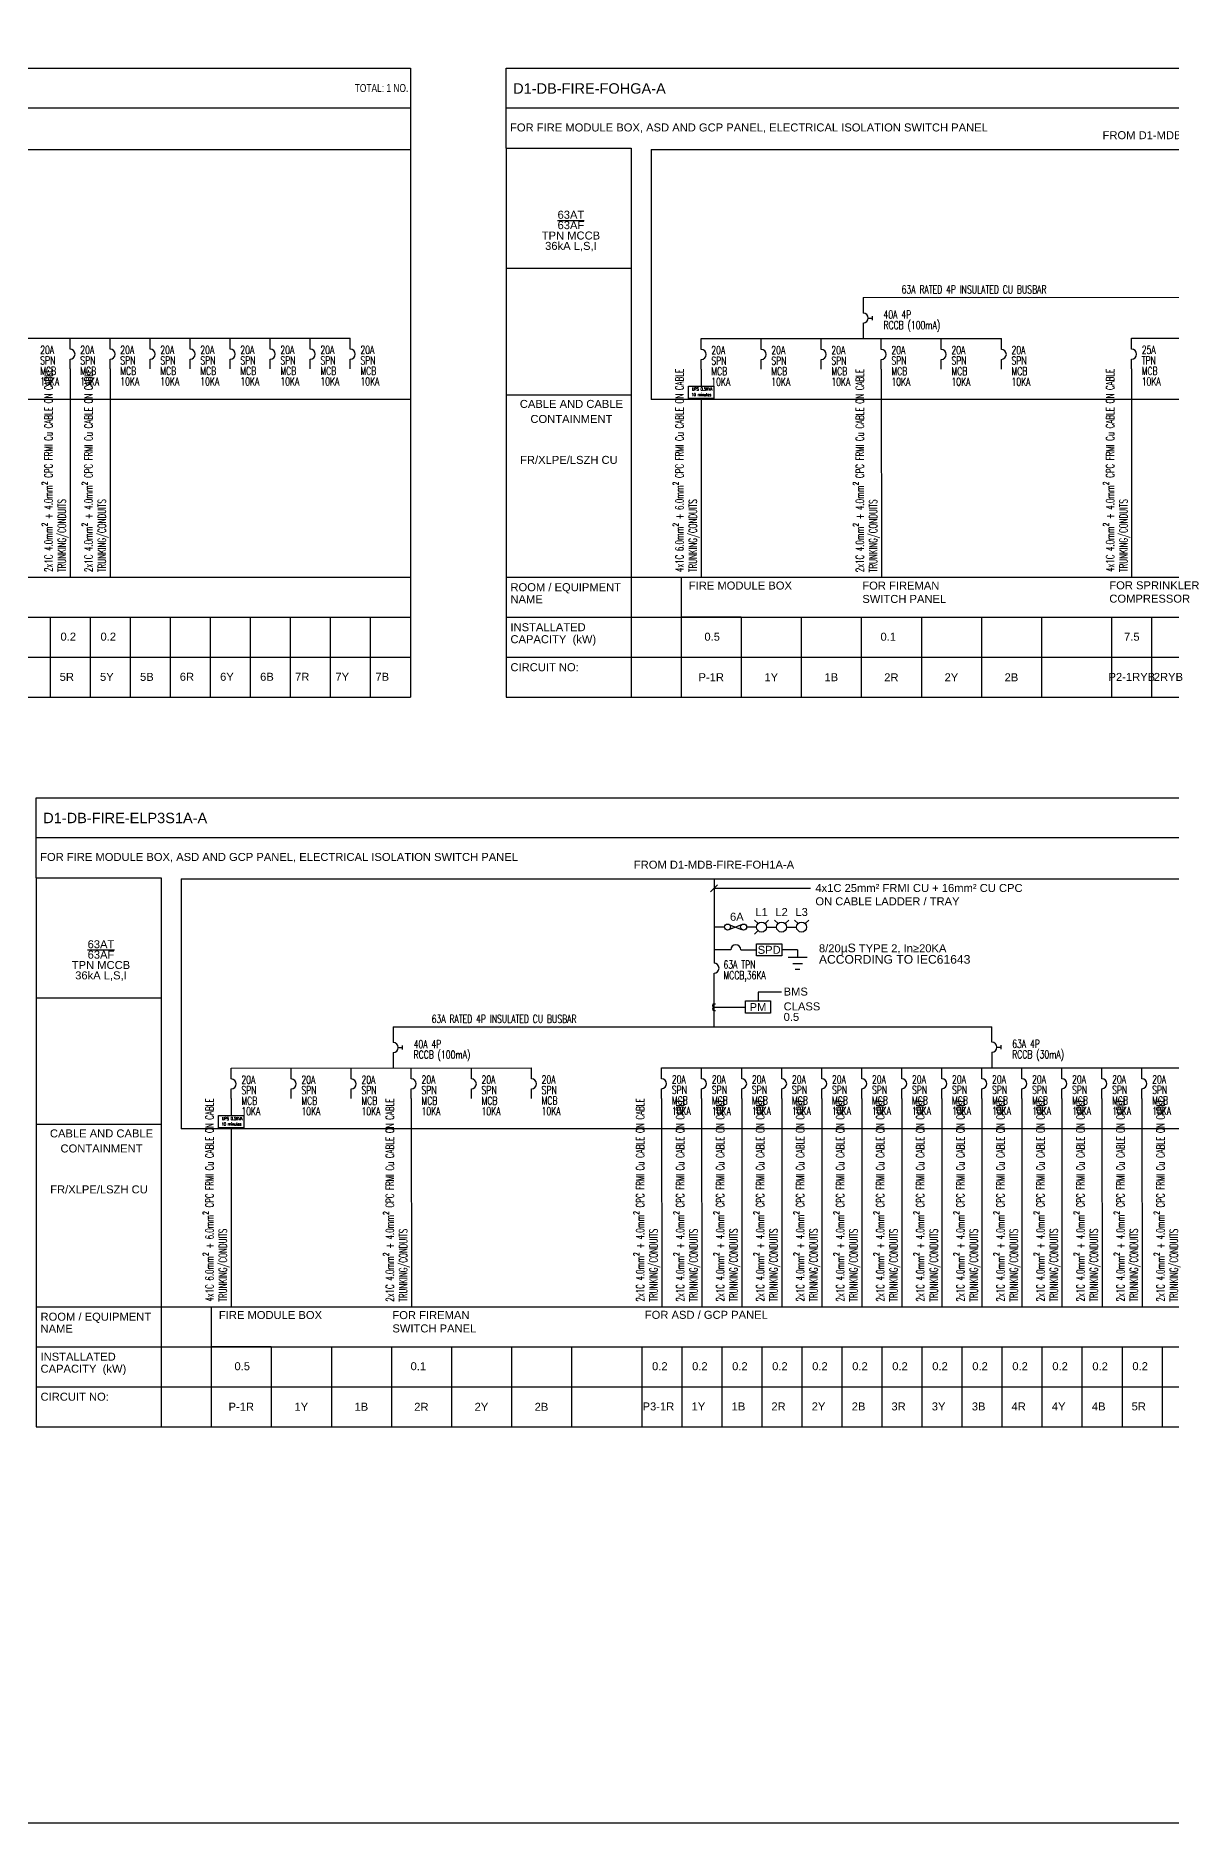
# Model space of a CAD drawing. Header units: inches. Extents: x 155818 to 1515405, y 4999 to 215277.
# Drawn here: x 606019 to 634386, y 134327 to 179011 of the extents above; entities that cross this region are included whole.
import ezdxf
from ezdxf.enums import TextEntityAlignment as Align

# ---------------------------------------------------------------- set-up
doc = ezdxf.new("R2010")
doc.units = ezdxf.units.IN
doc.header["$MEASUREMENT"] = 0
for name, color, linetype in [('-ME-E-Sch DB', 7, 'Continuous'), ('-ME-E-Sch DB_Tx', 7, 'Continuous'), ('-ME-E-Sch Main SLD', 7, 'Continuous'), ('E-_ELEC----_E-', 7, 'Continuous'), ('E_ELEC----_E-', 7, 'Continuous'), ('ELE SHAFT', 1, 'Continuous')]:
    doc.layers.add(name, color=color, linetype=linetype)
doc.styles.add('-ME-Romans', font='romans.shx', dxfattribs={"width": 0.7})
doc.styles.add('-ME_Romans', font='romans.shx', dxfattribs={"width": 0.8})
doc.styles.add('arial', font='arial.ttf')
doc.styles.get("Standard").update_dxf_attribs({"font": 'arial.ttf'})
doc.dimstyles.get("Standard").update_dxf_attribs({"dimtxt": 0.18, "dimasz": 0.18, "dimexe": 0.18, "dimexo": 0.0625, "dimgap": 0.09, "dimtad": 0, "dimtih": 1, "dimtoh": 1, "dimdec": 4, "dimzin": 0, "dimdsep": 46, "dimtxsty": 'Standard', "dimcen": 0.09, "dimadec": 0, "dimazin": 0, "dimtfac": 1, "dimtdec": 4, "dimtofl": 0, "dimtmove": 0, "dimatfit": 3, "dimfxl": 1, "dimtolj": 1, "dimtzin": 0, "dimarcsym": 0})

# ---------------------------------------------------------------- blocks, each defined once
blk = doc.blocks.new('ELEC0302')
at = {"layer": 'E_ELEC----_E-'}
blk.add_arc((0, 0), 250, 270, 90, dxfattribs=at)
blk = doc.blocks.new('ELEC0303')
at = {"layer": 'E_ELEC----_E-'}
for p, q in [((250, 0), (450, 0)), ((450, 100), (450, -100))]:
    blk.add_line(p, q, dxfattribs=at)
blk.add_arc((0, 0), 250, 270, 90, dxfattribs=at)
blk = doc.blocks.new('COIL_1')
at = {"ltscale": 0.5}
for p, q in [((0, 2.5), (1.2, 2.5)), ((0, -2.5), (1.2, -2.5))]:
    blk.add_line(p, q, dxfattribs=at)
for centre in [(0, 1.3), (0, -1.3)]:
    blk.add_arc(centre, 1.26, 90, 270, dxfattribs=at)
blk = doc.blocks.new('ELEC0327')
for p, q in [((151, 57), (-151, -57)), ((-151, 57), (151, -57))]:
    blk.add_line(p, q)
for centre in [(-200, 0), (200, 0)]:
    blk.add_circle(centre, 75)

msp = doc.modelspace()

# ---------------------------------------------------------------- linework, layer by layer
at = {"layer": '-ME-E-Sch DB', "color": 1}
for p, q in [((582872, 176170), (615377, 176170)), ((617768, 176200), (620892, 176200)), ((617768, 176200), (617768, 162476)), ((620892, 176200), (620893, 162476)), ((621392, 176169), (642897, 176171)), ((621392, 176169), (621392, 169922)), ((617768, 173200), (620892, 173200)), ((626689, 172470), (637395, 172476)), ((626689, 172469), (626689, 172079)), ((594875, 171448), (613875, 171448)), ((622642, 171440), (630142, 171444)), ((633395, 171176), (633395, 171447)), ((633395, 171447), (641395, 171447)), ((606875, 170685), (606875, 170927)), ((607875, 170685), (607875, 170927)), ((608875, 170685), (608875, 170927)), ((609875, 170685), (609875, 170927)), ((610875, 170685), (610875, 170927)), ((611875, 170685), (611875, 170927)), ((612875, 170685), (612875, 170927)), ((613875, 170685), (613875, 170927)), ((622642, 170678), (622642, 170919)), ((624142, 170678), (624142, 170919)), ((625642, 170678), (625642, 170919)), ((627142, 170679), (627142, 170920)), ((628642, 170679), (628642, 170920)), ((630142, 170680), (630142, 170921)), ((633395, 170684), (633395, 170926)), ((606875, 170685), (606877, 165485)), ((607875, 170685), (607877, 165485)), ((622642, 170678), (622642, 170255)), ((627142, 170679), (627144, 165478)), ((633395, 170684), (633397, 165484)), ((615377, 169920), (582872, 169923)), ((617778, 170038), (620898, 170038)), ((642897, 169921), (621392, 169922)), ((622642, 169943), (622644, 165477)), ((579258, 165477), (615377, 165476)), ((617778, 165476), (642897, 165477)), ((622144, 165476), (622144, 162476)), ((579258, 164477), (615377, 164474)), ((606377, 164477), (606377, 162477)), ((607377, 164477), (607377, 162477)), ((608377, 164477), (608377, 162477)), ((609377, 164477), (609377, 162477)), ((610377, 164477), (610377, 162477)), ((611377, 164478), (611377, 162478)), ((612377, 164478), (612377, 162478)), ((613377, 164479), (613377, 162479)), ((614377, 164479), (614377, 162479)), ((615377, 164480), (615377, 162479)), ((617778, 164476), (642897, 164476)), ((623644, 164476), (623644, 162476)), ((625144, 164476), (625144, 162476)), ((626644, 164476), (626644, 162476)), ((628144, 164476), (628144, 162476)), ((629644, 164476), (629644, 162476)), ((631144, 164476), (631144, 162476)), ((632897, 164476), (632897, 162476)), ((633897, 164476), (633897, 162476)), ((579258, 163477), (615377, 163474)), ((617778, 163476), (642897, 163476)), ((579248, 162477), (615377, 162474)), ((617768, 162476), (642897, 162476)), ((606028, 157964), (609152, 157964)), ((606028, 157964), (606028, 144240)), ((609152, 157964), (609152, 144240)), ((609652, 157933), (645157, 157933)), ((609652, 157933), (609652, 151686)), ((622877, 157611), (623051, 157784)), ((622964, 157934), (622964, 155828)), ((625376, 157698), (622965, 157698)), ((623631, 156161), (624027, 156161)), ((625052, 156161), (624657, 156161)), ((624817, 155976), (625287, 155976)), ((625052, 156161), (625052, 155976)), ((622964, 154233), (622964, 155578)), ((624936, 155818), (625172, 155818)), ((624995, 155678), (625109, 155678)), ((606028, 154964), (609152, 154964)), ((614949, 154235), (629905, 154235)), ((614949, 154233), (614949, 153843)), ((629905, 153850), (629905, 154240)), ((610901, 153204), (618401, 153208)), ((621655, 153211), (643655, 153211)), ((610901, 152442), (610901, 152683)), ((610901, 152442), (610902, 152019)), ((612401, 152442), (612401, 152683)), ((613901, 152442), (613901, 152683)), ((615401, 152443), (615401, 152684)), ((615401, 152443), (615403, 147242)), ((616901, 152443), (616901, 152684)), ((618401, 152444), (618401, 152686)), ((621655, 152448), (621655, 152690)), ((621655, 152448), (621657, 147248)), ((622655, 152448), (622655, 152690)), ((622655, 152448), (622657, 147248)), ((623655, 152448), (623655, 152690)), ((623655, 152448), (623657, 147248)), ((624655, 152448), (624655, 152690)), ((624655, 152448), (624657, 147248)), ((625655, 152448), (625655, 152690)), ((625655, 152448), (625657, 147248)), ((626655, 152448), (626655, 152690)), ((626655, 152448), (626657, 147248)), ((627655, 152448), (627655, 152690)), ((627655, 152448), (627657, 147248)), ((628655, 152448), (628655, 152690)), ((628655, 152448), (628657, 147248)), ((629655, 152448), (629655, 152690)), ((629655, 152448), (629657, 147248)), ((630655, 152448), (630655, 152690)), ((630655, 152448), (630657, 147248)), ((631655, 152448), (631655, 152690)), ((631655, 152448), (631657, 147248)), ((632655, 152448), (632655, 152690)), ((632655, 152448), (632657, 147248)), ((633655, 152448), (633655, 152690)), ((633655, 152448), (633657, 147248)), ((606038, 151802), (609158, 151802)), ((645157, 151683), (609652, 151686)), ((610902, 151707), (610903, 147241)), ((606038, 147240), (645157, 147238)), ((610403, 147240), (610403, 144240)), ((606038, 146240), (645157, 146237)), ((611903, 146240), (611903, 144240)), ((613403, 146240), (613403, 144240)), ((614903, 146240), (614903, 144240)), ((616403, 146240), (616403, 144240)), ((617903, 146240), (617903, 144240)), ((619403, 146240), (619403, 144240)), ((621157, 146240), (621157, 144240)), ((622157, 146240), (622157, 144240)), ((623157, 146240), (623157, 144240)), ((624157, 146240), (624157, 144240)), ((625157, 146240), (625157, 144240)), ((626157, 146240), (626157, 144240)), ((627157, 146240), (627157, 144240)), ((628157, 146240), (628157, 144240)), ((629157, 146240), (629157, 144240)), ((630157, 146240), (630157, 144240)), ((631157, 146240), (631157, 144240)), ((632157, 146240), (632157, 144240)), ((633157, 146240), (633157, 144240)), ((634157, 146240), (634157, 144240)), ((606038, 145240), (645157, 145237)), ((606028, 144240), (645157, 144237))]:
    msp.add_line(p, q, dxfattribs=at)
for points in [[(579248, 176201), (579248, 178201), (615377, 178200), (615377, 162474)], [(617768, 176200), (617768, 178200), (642897, 178201), (642897, 162475)], [(615377, 177200), (579248, 177201)], [(642897, 177201), (617768, 177200)], [(626689, 171829), (626689, 171440)], [(606875, 171177), (606875, 171448)], [(607875, 171177), (607875, 171448)], [(608875, 171177), (608875, 171448)], [(609875, 171177), (609875, 171448)], [(610875, 171177), (610875, 171448)], [(611875, 171177), (611875, 171448)], [(612875, 171177), (612875, 171448)], [(613875, 171177), (613875, 171448)], [(622642, 171169), (622642, 171440)], [(624142, 171169), (624142, 171440)], [(625642, 171169), (625642, 171441)], [(627142, 171170), (627142, 171441)], [(628642, 171170), (628642, 171441)], [(630142, 171171), (630142, 171443)], [(606028, 157964), (606028, 159964), (645157, 159963), (645157, 144237)], [(645157, 158963), (606028, 158964)], [(623214, 156730), (622964, 156730)], [(624027, 156730), (623777, 156730)], [(623381, 156161), (622964, 156161)], [(622964, 154729), (623749, 154729)], [(614949, 153593), (614949, 153204)], [(629905, 153600), (629905, 153211)], [(610901, 152933), (610901, 153204)], [(612401, 152933), (612401, 153204)], [(613901, 152933), (613901, 153205)], [(615401, 152934), (615401, 153205)], [(616901, 152934), (616901, 153205)], [(618401, 152936), (618401, 153207)], [(621655, 152940), (621655, 153211)], [(622655, 152940), (622655, 153211)], [(623655, 152940), (623655, 153211)], [(624655, 152940), (624655, 153211)], [(625655, 152940), (625655, 153211)], [(626655, 152940), (626655, 153211)], [(627655, 152940), (627655, 153211)], [(628655, 152940), (628655, 153211)], [(629655, 152940), (629655, 153211)], [(630655, 152940), (630655, 153211)], [(631655, 152940), (631655, 153211)], [(632655, 152940), (632655, 153211)], [(633655, 152940), (633655, 153211)]]:
    msp.add_lwpolyline(points, dxfattribs=at)
for points in [[(624027, 156314), (624657, 156314), (624657, 156008), (624027, 156008)], [(623749, 154882), (624378, 154882), (624378, 154576), (623749, 154576)]]:
    msp.add_lwpolyline(points, close=True, dxfattribs=at)
at = {"layer": '-ME-E-Sch Main SLD', "color": 1}
for p, q in [((623644, 164476), (622144, 164476)), ((623644, 164476), (622144, 164476)), ((611903, 146240), (610403, 146240)), ((611903, 146240), (610403, 146240))]:
    msp.add_line(p, q, dxfattribs=at)
msp.add_lwpolyline([(576918, 215277), (682193, 215277), (682193, 134327), (576918, 134327)], close=True)
at = {"layer": 'Defpoints'}
msp.add_lwpolyline([(576918, 215277), (682193, 215277), (682193, 134327), (576918, 134327)], close=True, dxfattribs=at)
at = {"layer": 'E-_ELEC----_E-', "color": 1}
for p, q in [((624064, 156818), (623975, 156906)), ((624240, 156818), (624329, 156906)), ((624564, 156818), (624475, 156906)), ((624740, 156818), (624829, 156906)), ((625064, 156818), (624975, 156906)), ((625240, 156818), (625329, 156906)), ((624064, 156641), (623975, 156553)), ((624277, 156730), (624527, 156730)), ((624777, 156730), (625027, 156730))]:
    msp.add_line(p, q, dxfattribs=at)
for centre in [(624152, 156730), (624652, 156730), (625152, 156730)]:
    msp.add_circle(centre, 125, dxfattribs=at)
at = {"layer": 'ELE SHAFT', "color": 1}
for points in [[(622328, 170255), (622956, 170255), (622956, 169943), (622328, 169943)], [(610588, 152019), (611215, 152019), (611215, 151707), (610588, 151707)]]:
    msp.add_lwpolyline(points, close=True, dxfattribs=at)

# ---------------------------------------------------------------- block references
at = {"layer": '-ME-E-Sch DB', "color": 1}
for name, p, xscale, yscale, zscale in [('ELEC0303', (626689, 171954), 0.5, 0.5, 0.5), ('ELEC0302', (606875, 171052), 0.5, 0.5, 0.5), ('ELEC0302', (607875, 171052), 0.5, 0.5, 0.5), ('ELEC0302', (608875, 171052), 0.5, 0.5, 0.5), ('ELEC0302', (609875, 171052), 0.5, 0.5, 0.5), ('ELEC0302', (610875, 171052), 0.5, 0.5, 0.5), ('ELEC0302', (611875, 171052), 0.5, 0.5, 0.5), ('ELEC0302', (612875, 171052), 0.5, 0.5, 0.5), ('ELEC0302', (613875, 171052), 0.5, 0.5, 0.5), ('ELEC0302', (622642, 171044), 0.5, 0.5, 0.5), ('ELEC0302', (624142, 171044), 0.5, 0.5, 0.5), ('ELEC0302', (625642, 171044), 0.5, 0.5, 0.5), ('ELEC0302', (627142, 171045), 0.5, 0.5, 0.5), ('ELEC0302', (628642, 171045), 0.5, 0.5, 0.5), ('ELEC0302', (630142, 171046), 0.5, 0.5, 0.5), ('ELEC0302', (633395, 171051), 0.5, 0.5, 0.5), ('ELEC0302', (622964, 155703), 0.5, 0.5, 0.5), ('COIL_1', (622964, 154729), 33.333333, 33.333333, 33.333333), ('ELEC0303', (614949, 153718), 0.5, 0.5, 0.5), ('ELEC0303', (629905, 153725), 0.5, 0.5, 0.5), ('ELEC0302', (610901, 152808), 0.5, 0.5, 0.5), ('ELEC0302', (612401, 152808), 0.5, 0.5, 0.5), ('ELEC0302', (613901, 152808), 0.5, 0.5, 0.5), ('ELEC0302', (615401, 152809), 0.5, 0.5, 0.5), ('ELEC0302', (616901, 152809), 0.5, 0.5, 0.5), ('ELEC0302', (618401, 152811), 0.5, 0.5, 0.5), ('ELEC0302', (621655, 152815), 0.5, 0.5, 0.5), ('ELEC0302', (622655, 152815), 0.5, 0.5, 0.5), ('ELEC0302', (623655, 152815), 0.5, 0.5, 0.5), ('ELEC0302', (624655, 152815), 0.5, 0.5, 0.5), ('ELEC0302', (625655, 152815), 0.5, 0.5, 0.5), ('ELEC0302', (626655, 152815), 0.5, 0.5, 0.5), ('ELEC0302', (627655, 152815), 0.5, 0.5, 0.5), ('ELEC0302', (628655, 152815), 0.5, 0.5, 0.5), ('ELEC0302', (629655, 152815), 0.5, 0.5, 0.5), ('ELEC0302', (630655, 152815), 0.5, 0.5, 0.5), ('ELEC0302', (631655, 152815), 0.5, 0.5, 0.5), ('ELEC0302', (632655, 152815), 0.5, 0.5, 0.5), ('ELEC0302', (633655, 152815), 0.5, 0.5, 0.5)]:
    msp.add_blockref(name, p, dxfattribs=dict(at, xscale=xscale, yscale=yscale, zscale=zscale))
msp.add_blockref('ELEC0327', (623502, 156730), dxfattribs=at)
at = {"layer": '-ME-E-Sch DB', "color": 1, "xscale": 0.5, "yscale": 0.5, "zscale": 0.5, "rotation": 90}
msp.add_blockref('ELEC0302', (623506, 156161), dxfattribs=at)

# ---------------------------------------------------------------- texts
at = {"layer": '-ME-E-Sch DB', "color": 1, "style": '-ME-Romans', "width": 0.7}
for s, p in [('10 minutes', (622403, 170002)), ('UPS 0.5KVA', (622411, 170141)), ('UPS 0.5KVA', (610671, 151905)), ('10 minutes', (610663, 151766))]:
    msp.add_text(s, height=75, dxfattribs=at).set_placement(p)
at = {"layer": '-ME-E-Sch DB', "color": 1}
for s, p in [('SPD', (624342, 156161)), ('PM', (624063, 154729))]:
    msp.add_text(s, height=200, dxfattribs=at).set_placement(p, align=Align.MIDDLE_CENTER)
at = {"layer": '-ME-E-Sch DB', "color": 1, "char_height": 200, "attachment_point": 1, "line_spacing_factor": 0.789273, "style": '-ME-Romans'}
for s, insert, width in [('63A RATED 4P INSULATED CU BUSBAR', (627651, 172769), 6030.79), ('40A 4P\\PRCCB (100mA)', (627199, 172140), 2497.13), ('{\\W1;\\fArial|b0|i0|c0|p34;8/20\\H1.08333x;µS\\H0.92308x; TYPE 2, In≥20KA \\P\\H1.08333x;ACCORDING TO IEC61643}', (625585, 156316), 6030.79), ('63A RATED 4P INSULATED CU BUSBAR', (615910, 154533), 6030.79), ('40A 4P\\PRCCB (100mA)', (615459, 153904), 2497.13), ('63A 4P\\PRCCB (30mA)', (630414, 153911), 2497.13)]:
    msp.add_mtext(s, dxfattribs=dict(at, insert=insert, width=width))
at = {"layer": '-ME-E-Sch DB', "color": 1, "insert": (625496, 157807), "char_height": 200, "width": 8064.47, "attachment_point": 1}
msp.add_mtext('4x1C 25mm² FRMI CU + 16mm² CU CPC\\PON CABLE LADDER / TRAY', dxfattribs=at)
at = {"layer": '-ME-E-Sch DB', "color": 1, "char_height": 200, "attachment_point": 1, "line_spacing_factor": 0.789273}
for s, insert, width in [('6A', (623363, 157088), 921.41), ('BMS', (624703, 155217), 737.13), ('CLASS 0.5', (624703, 154847), 737.13)]:
    msp.add_mtext(s, dxfattribs=dict(at, insert=insert, width=width))
at = {"layer": '-ME-E-Sch DB_Tx', "color": 1, "width": 0.75}
msp.add_text('TOTAL: 1 NO.', height=200, dxfattribs=at).set_placement((613987, 177704), align=Align.MIDDLE_LEFT)
at = {"layer": '-ME-E-Sch DB_Tx', "color": 1}
for s, p in [('D1-DB-FIRE-FOHGA-A ', (617945, 177563)), ('D1-DB-FIRE-ELP3S1A-A ', (606205, 159327))]:
    msp.add_text(s, height=260, dxfattribs=at).set_placement(p)
for s, p in [('ROOM / EQUIPMENT ', (617878, 165226)), ('NAME', (617878, 164926)), ('CAPACITY  (kW)', (617878, 163926)), ('INSTALLATED ', (617878, 164226)), ('CIRCUIT NO:', (617878, 163226)), ('ROOM / EQUIPMENT ', (606138, 146990)), ('NAME', (606138, 146690)), ('CAPACITY  (kW)', (606138, 145690)), ('INSTALLATED ', (606138, 145990)), ('CIRCUIT NO:', (606138, 144990))]:
    msp.add_text(s, height=200, dxfattribs=at).set_placement(p, align=Align.MIDDLE_LEFT)
for s, p in [('0.2', (606830, 163990)), ('0.2', (607830, 163990)), ('0.5', (622918, 163988)), ('0.1', (627317, 163988)), ('7.5', (633402, 163988)), ('5R', (606795, 162985)), ('5Y', (607795, 162985)), ('5B', (608795, 162985)), ('6R', (609795, 162987)), ('6Y', (610795, 162987)), ('6B', (611795, 162987)), ('7R', (612676, 162987)), ('7Y', (613676, 162987)), ('7B', (614676, 162987)), ('P-1R', (622894, 162976)), ('1Y', (624394, 162976)), ('1B', (625894, 162976)), ('2R', (627394, 162973)), ('2Y', (628894, 162973)), ('2B', (630394, 162973)), ('P2-1RYB', (633402, 162983)), ('2RYB', (634316, 162983)), ('0.5', (611177, 145752)), ('0.1', (615577, 145752)), ('0.2', (621610, 145752)), ('0.2', (622610, 145752)), ('0.2', (623610, 145752)), ('0.2', (624610, 145752)), ('0.2', (625610, 145752)), ('0.2', (626610, 145752)), ('0.2', (627610, 145752)), ('0.2', (628610, 145752)), ('0.2', (629610, 145752)), ('0.2', (630610, 145752)), ('0.2', (631610, 145752)), ('0.2', (632610, 145750)), ('0.2', (633610, 145753)), ('P-1R', (611153, 144740)), ('1Y', (612653, 144740)), ('1B', (614153, 144740)), ('2R', (615653, 144737)), ('2Y', (617153, 144737)), ('2B', (618653, 144737)), ('P3-1R', (621575, 144747)), ('1Y', (622575, 144747)), ('1B', (623575, 144747)), ('2R', (624575, 144747)), ('2Y', (625575, 144747)), ('2B', (626575, 144747)), ('3R', (627575, 144747)), ('3Y', (628575, 144747)), ('3B', (629575, 144747)), ('4R', (630575, 144747)), ('4Y', (631575, 144747)), ('4B', (632575, 144747)), ('5R', (633575, 144748))]:
    msp.add_text(s, height=200, dxfattribs=at).set_placement(p, align=Align.MIDDLE_CENTER)
at = {"layer": '-ME-E-Sch DB_Tx', "color": 1, "char_height": 200}
for s, insert, width, attachment_point in [('FOR FIRE MODULE BOX, ASD AND GCP PANEL, ELECTRICAL ISOLATION SWITCH PANEL', (617868, 176700), 64987.82, 4), ('FROM D1-MDB-FIRE-FOHGA-A ', (634704, 176524), 9037.73, 5), ('FIRE MODULE BOX', (622334, 165367), 6520.24, 1), ('FOR FIREMAN \\PSWITCH PANEL', (626669, 165366), 6520.24, 1), ('FOR SPRINKLER\\PCOMPRESSOR', (632840, 165373), 6520.24, 1), ('FOR FIRE MODULE BOX, ASD AND GCP PANEL, ELECTRICAL ISOLATION SWITCH PANEL', (606128, 158464), 64987.82, 4), ('FROM D1-MDB-FIRE-FOH1A-A ', (622963, 158288), 9037.73, 5), ('FIRE MODULE BOX', (610594, 147132), 6520.24, 1), ('FOR FIREMAN \\PSWITCH PANEL', (614929, 147130), 6520.24, 1), ('FOR ASD / GCP PANEL ', (621235, 147137), 8875.03, 1)]:
    msp.add_mtext(s, dxfattribs=dict(at, insert=insert, width=width, attachment_point=attachment_point))
at = {"layer": '-ME-E-Sch DB_Tx', "color": 1, "char_height": 200, "width": 4377.18}
for s, insert, attachment_point, line_spacing_factor in [('\\pxsa0.78,qc;{\\L63AT\\P}63AF\\P\\ps*;TPN MCCB\\P36kA L,S,I ', (617200, 174636), 1, 0.778039), ('\\pxqc;CABLE AND CABLE \\PCONTAINMENT', (619401, 169618), 5, 1.128527), ('\\pxqc;\\PFR/XLPE/LSZH CU', (619338, 168595), 5, 1.128527), ('\\pxsa0.78,qc;{\\L63AT\\P}63AF\\P\\ps*;TPN MCCB\\P36kA L,S,I ', (605459, 156400), 1, 0.778039), ('\\pxqc;CABLE AND CABLE \\PCONTAINMENT', (607661, 151382), 5, 1.128527), ('\\pxqc;\\PFR/XLPE/LSZH CU', (607598, 150359), 5, 1.128527)]:
    msp.add_mtext(s, dxfattribs=dict(at, insert=insert, attachment_point=attachment_point, line_spacing_factor=line_spacing_factor))
at = {"layer": '-ME-E-Sch DB_Tx', "color": 1, "char_height": 200, "attachment_point": 1, "line_spacing_factor": 0.789273, "style": '-ME-Romans'}
for s, insert, width in [('20A\\PSPN  MCB\\P10KA', (606130, 171258), 460.71), ('20A\\PSPN  MCB\\P10KA', (607130, 171258), 458.74), ('20A\\PSPN  MCB\\P10KA', (608130, 171258), 460.71), ('20A\\PSPN  MCB\\P10KA', (609130, 171258), 460.71), ('20A\\PSPN  MCB\\P10KA', (610130, 171258), 460.71), ('20A\\PSPN  MCB\\P10KA', (611130, 171258), 458.74), ('20A\\PSPN  MCB\\P10KA', (612130, 171258), 460.71), ('20A\\PSPN  MCB\\P10KA', (613130, 171258), 460.71), ('20A\\PSPN  MCB\\P10KA', (614130, 171258), 460.71), ('20A\\PSPN  MCB\\P10KA', (622896, 171251), 460.71), ('20A\\PSPN\\PMCB\\P10KA', (624396, 171251), 460.71), ('20A\\PSPN MCB\\P10KA', (625896, 171251), 460.71), ('20A\\PSPN  MCB\\P10KA', (627396, 171252), 460.71), ('20A\\PSPN  MCB\\P10KA', (628896, 171252), 460.71), ('20A\\PSPN  MCB\\P10KA', (630396, 171253), 460.71), ('25A\\PTPN  MCB\\P10KA', (633650, 171257), 458.74), ('63A TPN  MCCB,36KA', (623200, 155890), 1181.82), ('20A\\PSPN  MCB\\P10KA', (611156, 153015), 460.71), ('20A\\PSPN\\PMCB\\P10KA', (612656, 153015), 460.71), ('20A\\PSPN MCB\\P10KA', (614156, 153015), 460.71), ('20A\\PSPN  MCB\\P10KA', (615656, 153016), 460.71), ('20A\\PSPN  MCB\\P10KA', (617156, 153016), 460.71), ('20A\\PSPN  MCB\\P10KA', (618656, 153018), 460.71), ('20A\\PSPN  MCB\\P10KA', (621910, 153022), 458.74), ('20A\\PSPN  MCB\\P10KA', (622910, 153021), 458.74), ('20A\\PSPN  MCB\\P10KA', (623910, 153022), 458.74), ('20A\\PSPN  MCB\\P10KA', (624910, 153022), 458.74), ('20A\\PSPN  MCB\\P10KA', (625910, 153022), 458.74), ('20A\\PSPN  MCB\\P10KA', (626910, 153022), 458.74), ('20A\\PSPN  MCB\\P10KA', (627910, 153022), 458.74), ('20A\\PSPN  MCB\\P10KA', (628910, 153022), 458.74), ('20A\\PSPN  MCB\\P10KA', (629910, 153022), 458.74), ('20A\\PSPN  MCB\\P10KA', (630910, 153022), 460.71), ('20A\\PSPN  MCB\\P10KA', (631910, 153022), 460.71), ('20A\\PSPN  MCB\\P10KA', (632910, 153022), 460.71), ('20A\\PSPN  MCB\\P10KA', (633910, 153022), 458.74)]:
    msp.add_mtext(s, dxfattribs=dict(at, insert=insert, width=width))
at = {"layer": '-ME-E-Sch DB_Tx', "color": 1, "char_height": 200, "width": 4536.02, "attachment_point": 1, "rotation": 90, "style": '-ME_Romans'}
for s, insert in [('\\A1;{\\W0.65;2x1C 4.0mm{\\H0.7x;\\S2^ ;} + 4.0mm{\\H0.7x;\\S2^ ;} CPC FRMI Cu CABLE ON CABLE TRUNKING/CONDUITS}', (606170, 165607)), ('\\A1;{\\W0.65;2x1C 4.0mm{\\H0.7x;\\S2^ ;} + 4.0mm{\\H0.7x;\\S2^ ;} CPC FRMI Cu CABLE ON CABLE TRUNKING/CONDUITS}', (607170, 165605)), ('\\A1;{\\W0.65;4x1C 6.0mm{\\H0.7x;\\S2^ ;} + 6.0mm{\\H0.7x;\\S2^ ;} CPC FRMI Cu CABLE ON CABLE TRUNKING/CONDUITS}', (621933, 165603)), ('\\A1;{\\W0.65;2x1C 4.0mm{\\H0.7x;\\S2^ ;} + 4.0mm{\\H0.7x;\\S2^ ;} CPC FRMI Cu CABLE ON CABLE TRUNKING/CONDUITS}', (626437, 165600)), ('\\A1;{\\W0.65;4x1C 4.0mm{\\H0.7x;\\S2^ ;} + 4.0mm{\\H0.7x;\\S2^ ;} CPC FRMI Cu CABLE ON CABLE TRUNKING/CONDUITS}', (632690, 165606)), ('\\A1;{\\W0.65;4x1C 6.0mm{\\H0.7x;\\S2^ ;} + 6.0mm{\\H0.7x;\\S2^ ;} CPC FRMI Cu CABLE ON CABLE TRUNKING/CONDUITS}', (610193, 147367)), ('\\A1;{\\W0.65;2x1C 4.0mm{\\H0.7x;\\S2^ ;} + 4.0mm{\\H0.7x;\\S2^ ;} CPC FRMI Cu CABLE ON CABLE TRUNKING/CONDUITS}', (614697, 147364)), ('\\A1;{\\W0.65;2x1C 4.0mm{\\H0.7x;\\S2^ ;} + 4.0mm{\\H0.7x;\\S2^ ;} CPC FRMI Cu CABLE ON CABLE TRUNKING/CONDUITS}', (620950, 147368)), ('\\A1;{\\W0.65;2x1C 4.0mm{\\H0.7x;\\S2^ ;} + 4.0mm{\\H0.7x;\\S2^ ;} CPC FRMI Cu CABLE ON CABLE TRUNKING/CONDUITS}', (621950, 147368)), ('\\A1;{\\W0.65;2x1C 4.0mm{\\H0.7x;\\S2^ ;} + 4.0mm{\\H0.7x;\\S2^ ;} CPC FRMI Cu CABLE ON CABLE TRUNKING/CONDUITS}', (622950, 147369)), ('\\A1;{\\W0.65;2x1C 4.0mm{\\H0.7x;\\S2^ ;} + 4.0mm{\\H0.7x;\\S2^ ;} CPC FRMI Cu CABLE ON CABLE TRUNKING/CONDUITS}', (623950, 147369)), ('\\A1;{\\W0.65;2x1C 4.0mm{\\H0.7x;\\S2^ ;} + 4.0mm{\\H0.7x;\\S2^ ;} CPC FRMI Cu CABLE ON CABLE TRUNKING/CONDUITS}', (624950, 147370)), ('\\A1;{\\W0.65;2x1C 4.0mm{\\H0.7x;\\S2^ ;} + 4.0mm{\\H0.7x;\\S2^ ;} CPC FRMI Cu CABLE ON CABLE TRUNKING/CONDUITS}', (625950, 147368)), ('\\A1;{\\W0.65;2x1C 4.0mm{\\H0.7x;\\S2^ ;} + 4.0mm{\\H0.7x;\\S2^ ;} CPC FRMI Cu CABLE ON CABLE TRUNKING/CONDUITS}', (626950, 147368)), ('\\A1;{\\W0.65;2x1C 4.0mm{\\H0.7x;\\S2^ ;} + 4.0mm{\\H0.7x;\\S2^ ;} CPC FRMI Cu CABLE ON CABLE TRUNKING/CONDUITS}', (627950, 147368)), ('\\A1;{\\W0.65;2x1C 4.0mm{\\H0.7x;\\S2^ ;} + 4.0mm{\\H0.7x;\\S2^ ;} CPC FRMI Cu CABLE ON CABLE TRUNKING/CONDUITS}', (628950, 147368)), ('\\A1;{\\W0.65;2x1C 4.0mm{\\H0.7x;\\S2^ ;} + 4.0mm{\\H0.7x;\\S2^ ;} CPC FRMI Cu CABLE ON CABLE TRUNKING/CONDUITS}', (629950, 147368)), ('\\A1;{\\W0.65;2x1C 4.0mm{\\H0.7x;\\S2^ ;} + 4.0mm{\\H0.7x;\\S2^ ;} CPC FRMI Cu CABLE ON CABLE TRUNKING/CONDUITS}', (630950, 147369)), ('\\A1;{\\W0.65;2x1C 4.0mm{\\H0.7x;\\S2^ ;} + 4.0mm{\\H0.7x;\\S2^ ;} CPC FRMI Cu CABLE ON CABLE TRUNKING/CONDUITS}', (631950, 147369)), ('\\A1;{\\W0.65;2x1C 4.0mm{\\H0.7x;\\S2^ ;} + 4.0mm{\\H0.7x;\\S2^ ;} CPC FRMI Cu CABLE ON CABLE TRUNKING/CONDUITS}', (632950, 147370)), ('\\A1;{\\W0.65;2x1C 4.0mm{\\H0.7x;\\S2^ ;} + 4.0mm{\\H0.7x;\\S2^ ;} CPC FRMI Cu CABLE ON CABLE TRUNKING/CONDUITS}', (633950, 147368))]:
    msp.add_mtext(s, dxfattribs=dict(at, insert=insert))
at = {"layer": 'E-_ELEC----_E-', "color": 1, "ltscale": 10, "char_height": 200, "width": 200, "attachment_point": 8, "style": 'arial'}
for s, insert in [('\\pxqc;L1', (624152, 157005)), ('\\pxqc;L2', (624652, 157005)), ('\\pxqc;L3', (625152, 157005))]:
    msp.add_mtext(s, dxfattribs=dict(at, insert=insert))

# ---------------------------------------------------------------- leaders
at = {"layer": '-ME-E-Sch DB', "color": 1}
msp.add_leader([(624651, 155102), (624066, 155102), (624066, 154882)], dimstyle='Standard', dxfattribs=at)

doc.saveas('drawing.dxf')
